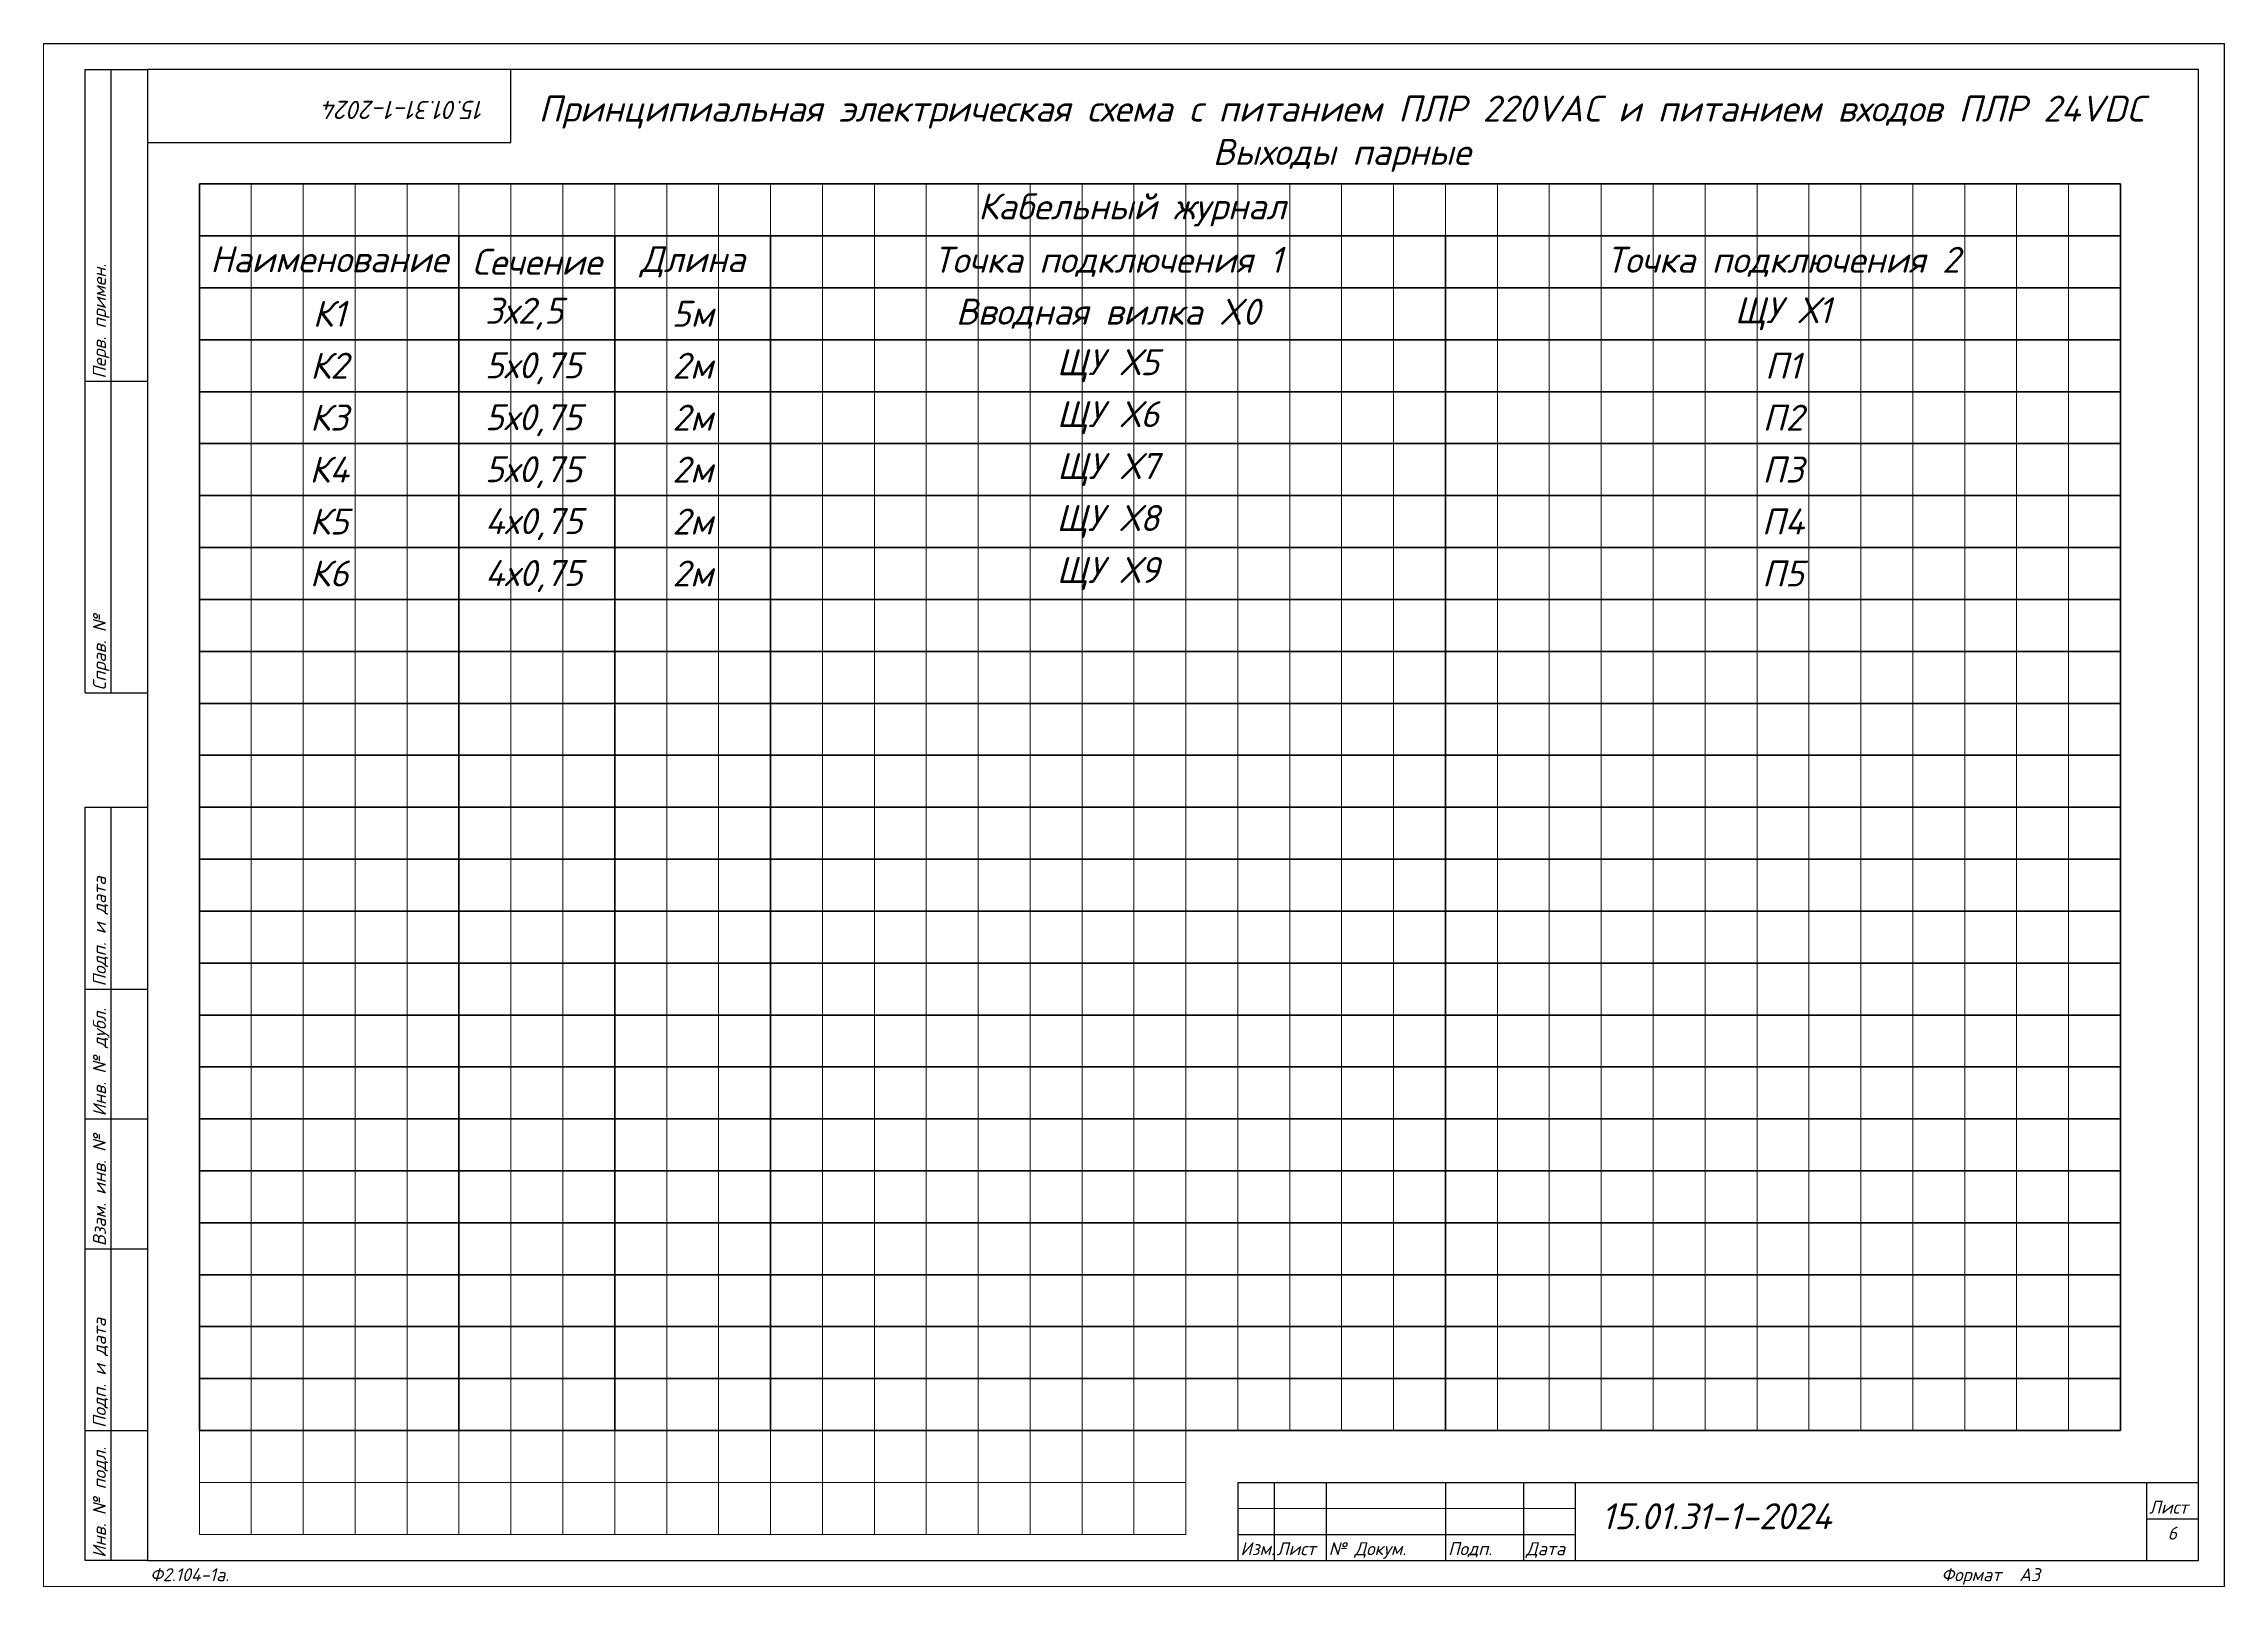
# Paper-space layout 'Эл6 (3)' of a CAD drawing. Header units: millimetres. Extents: x 0 to 420, y 0 to 297.
# The model-space entities are those that its viewports show. They can reach past a viewport. Long polylines and large blocks are cut down to what shows.
import ezdxf
from ezdxf.enums import TextEntityAlignment as Align

# ---------------------------------------------------------------- set-up
doc = ezdxf.new("R2010")
doc.units = ezdxf.units.MM
doc.layers.add('4', color=4, linetype='Continuous', lineweight=15)
doc.layers.add('Основная', color=7, linetype='Continuous', lineweight=30)
doc.layers.add('Привязки', color=2, linetype='Continuous', lineweight=0, plot=False, transparency=0.8)
doc.layers.add('рамка', color=253, linetype='Continuous', lineweight=5, transparency=0.8)
doc.styles.add('текст', font='isocpeui.ttf')

# ---------------------------------------------------------------- blocks, each defined once
blk = doc.blocks.new('*U110')
for p, q in [((8, 232), (8, 292)), ((8, 292), (20, 292)), ((13, 232), (13, 292)), ((90, 292), (90, 292)), ((90, 292), (90, 292)), ((90, 278), (90, 292)), ((90, 292), (90, 292)), ((90, 292), (90, 292)), ((90, 292), (90, 292)), ((20, 278), (90, 278)), ((8, 232), (20, 232)), ((8, 172), (8, 232)), ((13, 172), (13, 232)), ((8, 172), (20, 172)), ((8, 115), (8, 150)), ((8, 150), (20, 150)), ((13, 115), (13, 150)), ((8, 90), (8, 115)), ((8, 115), (20, 115)), ((13, 90), (13, 115)), ((8, 65), (8, 90)), ((8, 90), (20, 90)), ((13, 65), (13, 90)), ((8, 30), (8, 65)), ((8, 65), (20, 65)), ((13, 30), (13, 65)), ((8, 5), (8, 30)), ((8, 30), (20, 30)), ((13, 5), (13, 30)), ((230, 20), (415, 20)), ((230, 20), (230, 5)), ((237, 20), (237, 5)), ((247, 20), (247, 5)), ((270, 20), (270, 5)), ((285, 20), (285, 5)), ((295, 20), (295, 5)), ((405, 20), (405, 5)), ((415, 20), (415, 20)), ((415, 20), (415, 20)), ((405, 13), (415, 13)), ((230, 10), (295, 10)), ((20, 5), (8, 5)), ((230, 5), (295, 5)), ((415, 5), (415, 5)), ((415, 5), (415, 5)), ((415, 5), (415, 5)), ((415, 5), (415, 5)), ((415, 5), (415, 5)), ((415, 5), (415, 5)), ((415, 5), (415, 5))]:
    blk.add_line(p, q)
blk.add_lwpolyline([(20, 5), (415, 5), (415, 292), (20, 292)], close=True)
at = {"layer": '4'}
for p, q in [((230, 15), (295, 15)), ((415, 5), (415, 5)), ((415, 5), (415, 5)), ((415, 5), (415, 5)), ((415, 5), (415, 5)), ((415, 5), (415, 5)), ((415, 5), (415, 5)), ((415, 5), (415, 5)), ((415, 5), (415, 5)), ((415, 5), (415, 5))]:
    blk.add_line(p, q, dxfattribs=at)
at = {"layer": 'Привязки'}
blk.add_lwpolyline([(0, 0), (420, 0), (420, 297), (0, 297)], close=True, dxfattribs=at)
at = {"layer": 'рамка'}
blk.add_lwpolyline([(0, 297), (420, 297), (420, 0), (0, 0)], close=True, dxfattribs=at)
at = {"style": 'текст'}
for s, p in [('Перв. примен.', (12, 232.5)), ('Справ. №', (12, 172.5)), ('Подп. и дата', (12, 115.5)), ('Инв. № дубл.', (12, 90.5)), ('Взам. инв. №', (12, 65.5)), ('Подп. и дата', (12, 30.5)), ('Инв. № подл.', (12, 5.5))]:
    blk.add_text(s, height=2.5, rotation=90, dxfattribs=at).set_placement(p)
for s, height, p in [('Лист', 2.5, (405.5, 14)), ('Изм.', 2.5, (230.5, 6)), ('Лист', 2.5, (237.5, 6)), ('№ Докум.', 2.5, (247.5, 6)), ('Подп.', 2.5, (270.5, 6)), ('Дата', 2.5, (285.5, 6)), ('Ф2.104-1.', 0.005, (20, 4.99)), ('Разраб.', 0.0000135, (415, 5)), ('Пров.', 0.0000135, (415, 5)), ('Т.контр.', 0.0000135, (415, 5)), ('Н.контр.', 0.0000135, (415, 5)), ('Утв.', 0.0000135, (415, 5)), ('Лит.', 0.0000135, (415, 5)), ('Масса', 0.0000135, (415, 5)), ('Масштаб', 0.0000135, (415, 5)), ('Листов', 0.0000135, (415, 5)), ('Ф2.104-1а.', 2.5, (20.5, 1)), ('Формат', 2.5, (365.5, 1)), ('А3', 2.5, (380.5, 1)), ('А4', 0.025, (419.61, 0.01)), ('А2', 0.00833, (419.87, 0)), ('А1', 0.00625, (419.9, 0)), ('А0', 0.005, (419.92, 0))]:
    blk.add_text(s, height=height, dxfattribs=at).set_placement(p)
for tag, p, height in [('12', (90, 292), 0.00000373), ('13', (90, 292), 0.00000373), ('27', (90, 292), 0.00000522), ('29', (105, 249), 3.5), ('ИЗМ2', (230.5, 16), 2.5), ('ЛИСТИЗМ2', (237.5, 16), 2.5), ('№ДОКУМИЗМ2', (247.5, 16), 2.5), ('28', (415, 20), 0.0000438), ('ИЗМ1', (230.5, 11), 2.5), ('ЛИСТИЗМ1', (237.5, 11), 2.5), ('№ДОКУМИЗМ1', (247.5, 11), 2.5), ('ПОДПИЗМ1', (270.5, 11), 2.5), ('ДАТАИЗМ1', (285.5, 11), 2.5), ('ДАТАНКОНТР', (285.5, 11), 2.5), ('ОБОЗНАЧЕНИЕ', (300, 11), 5), ('ДАТАУТВ', (285.5, 6), 2.5), ('РАЗРАБ', (415, 5), 0.0000135), ('ЛИСТОВ', (415, 5), 0.0000135), ('ПРОВ', (415, 5), 0.0000135), ('ТКОНТР', (415, 5), 0.0000135), ('НКОНТР', (415, 5), 0.0000135), ('УТВ', (415, 5), 0.0000135), ('10', (415, 5), 0.0000135), ('11', (415, 5), 0.0000135), ('ПОДПИЗМ2', (415, 5), 0.0000135), ('ДАТАИЗМ2', (415, 5), 0.0000135), ('ИЗМ3', (415, 5), 0.0000135), ('ЛИСТИЗМ3', (415, 5), 0.0000135), ('№ДОКУМИЗМ3', (415, 5), 0.0000135), ('ПОДПИЗМ3', (415, 5), 0.0000135), ('ДАТАИЗМ3', (415, 5), 0.0000135), ('ИЗМ4', (415, 5), 0.0000135), ('ЛИСТИЗМ4', (415, 5), 0.0000135), ('№ДОКУМИЗМ4', (415, 5), 0.0000135), ('ПОДПИЗМ4', (415, 5), 0.0000135), ('ДАТАИЗМ4', (415, 5), 0.0000135), ('ДАТАРАЗРАБ', (415, 5), 0.0000135), ('ДАТАПРОВ', (415, 5), 0.0000135), ('ДАТАТКОНТР', (415, 5), 0.0000135)]:
    blk.add_attdef(tag, p, '', height=height, dxfattribs=at)
for tag, p, height, rotation in [('ОБОЗНАЧЕНИЕ-ВЕРХ', (85, 286), 3.5, 180), ('ПРИМЕНЯЕМОСТЬ', (19, 232.5), 2.5, 90), ('СПРАВ№', (19, 172.5), 2.5, 90), ('ДАТАУЧЁТАДУБЛ', (19, 115.5), 2.5, 90), ('ИНВ№ДУБЛ', (19, 90.5), 2.5, 90), ('ВЗАМИНВ№', (19, 65.5), 2.5, 90), ('ДАТАУЧЁТА', (19, 30.5), 2.5, 90), ('ИНВ№ПОДЛ', (19, 5.5), 2.5, 90)]:
    blk.add_attdef(tag, p, '', height=height, rotation=rotation, dxfattribs=at)
blk.add_attdef('30', text='', height=5, dxfattribs=at).set_placement((355, 34), align=Align.MIDDLE)
for tag, height, p in [('ЛИСТ', 2.5, (410, 9)), ('НАИМЕНОВАНИЕ1', 0.000027, (415, 5)), ('НАИМЕНОВАНИЕ2', 0.0000189, (415, 5)), ('НАИМЕНОВАНИЕ3', 0.0000189, (415, 5)), ('НАИМЕНОВАНИЕ4', 0.0000135, (415, 5)), ('МАССА', 0.0000189, (415, 5)), ('МАСШТАБ', 0.0000189, (415, 5)), ('МАТЕРИАЛ1', 0.0000135, (415, 5)), ('МАТЕРИАЛ2', 0.0000135, (415, 5)), ('МАТЕРИАЛ3', 0.0000135, (415, 5)), ('ПРЕДПРИЯТИЕ1', 0.0000189, (415, 5)), ('ПРЕДПРИЯТИЕ2', 0.0000189, (415, 5)), ('ПРЕДПРИЯТИЕ3', 0.0000189, (415, 5))]:
    blk.add_attdef(tag, text='', height=height, dxfattribs=at).set_placement(p, align=Align.CENTER)
for tag in ['ЛИТЕРА', 'ЛИТЕРА2', 'ЛИТЕРА3']:
    blk.add_attdef(tag, text='', height=0.0000135, dxfattribs=at).set_placement((415, 5), align=Align.RIGHT)
for tag in ['ИНДЕКС', 'ИНДЕКС2', 'ИНДЕКС3']:
    blk.add_attdef(tag, text='', height=0.0000135, dxfattribs=at).set_placement((415, 5), align=Align.TOP_LEFT)

msp = doc.modelspace()

# ---------------------------------------------------------------- linework, layer by layer
at = {"layer": 'Основная'}
for p, q in [((13070, 570), (13440, 570)), ((13070, 560), (13070, 570)), ((13440, 570), (13440, 560)), ((13440, 560), (13070, 560)), ((13070, 560), (13070, 330)), ((13120, 560), (13120, 330)), ((13150, 560), (13150, 330)), ((13180, 560), (13180, 330)), ((13310, 560), (13310, 550)), ((13440, 330), (13440, 560)), ((13070, 550), (13440, 550)), ((13310, 550), (13310, 330)), ((13070, 540), (13440, 540)), ((13070, 530), (13440, 530)), ((13070, 520), (13440, 520)), ((13070, 510), (13440, 510)), ((13070, 500), (13440, 500)), ((13070, 490), (13440, 490)), ((13070, 480), (13440, 480)), ((13070, 470), (13440, 470)), ((13070, 460), (13440, 460)), ((13070, 450), (13440, 450)), ((13070, 440), (13440, 440)), ((13070, 430), (13440, 430)), ((13070, 420), (13440, 420)), ((13070, 410), (13440, 410)), ((13070, 400), (13440, 400)), ((13070, 390), (13440, 390)), ((13070, 380), (13440, 380)), ((13070, 370), (13440, 370)), ((13070, 360), (13440, 360)), ((13070, 350), (13440, 350)), ((13070, 340), (13440, 340)), ((13070, 330), (13440, 330))]:
    msp.add_line(p, q, dxfattribs=at)
at = {"layer": 'Привязки'}
for p, q in [((13070, 570), (13440, 570)), ((13070, 310), (13070, 570)), ((13080, 570), (13080, 310)), ((13090, 570), (13090, 310)), ((13100, 570), (13100, 310)), ((13110, 570), (13110, 310)), ((13120, 570), (13120, 310)), ((13130, 570), (13130, 310)), ((13140, 570), (13140, 310)), ((13150, 570), (13150, 310)), ((13160, 570), (13160, 310)), ((13170, 570), (13170, 310)), ((13180, 570), (13180, 310)), ((13190, 570), (13190, 310)), ((13200, 570), (13200, 310)), ((13210, 570), (13210, 310)), ((13220, 570), (13220, 310)), ((13230, 570), (13230, 310)), ((13240, 570), (13240, 310)), ((13250, 570), (13250, 310)), ((13260, 570), (13260, 330)), ((13270, 570), (13270, 330)), ((13280, 570), (13280, 330)), ((13290, 570), (13290, 330)), ((13300, 570), (13300, 330)), ((13310, 570), (13310, 330)), ((13320, 570), (13320, 330)), ((13330, 570), (13330, 330)), ((13340, 570), (13340, 330)), ((13350, 570), (13350, 330)), ((13360, 570), (13360, 330)), ((13370, 570), (13370, 330)), ((13380, 570), (13380, 330)), ((13390, 570), (13390, 330)), ((13400, 570), (13400, 330)), ((13410, 570), (13410, 330)), ((13420, 570), (13420, 330)), ((13430, 570), (13430, 330)), ((13440, 570), (13440, 330)), ((13070, 560), (13440, 560)), ((13070, 550), (13440, 550)), ((13070, 540), (13440, 540)), ((13070, 530), (13440, 530)), ((13070, 520), (13440, 520)), ((13070, 510), (13440, 510)), ((13070, 500), (13440, 500)), ((13070, 490), (13440, 490)), ((13070, 480), (13440, 480)), ((13070, 470), (13440, 470)), ((13070, 460), (13440, 460)), ((13070, 450), (13440, 450)), ((13070, 440), (13440, 440)), ((13070, 430), (13440, 430)), ((13070, 420), (13440, 420)), ((13070, 410), (13440, 410)), ((13070, 400), (13440, 400)), ((13070, 390), (13440, 390)), ((13070, 380), (13440, 380)), ((13070, 370), (13440, 370)), ((13070, 360), (13440, 360)), ((13070, 350), (13440, 350)), ((13070, 340), (13440, 340)), ((13070, 330), (13260, 330)), ((13440, 330), (13260, 330)), ((13260, 330), (13260, 310)), ((13070, 320), (13260, 320)), ((13260, 310), (13070, 310))]:
    msp.add_line(p, q, dxfattribs=at)

# ---------------------------------------------------------------- block references
ref = msp.add_blockref('*U110', (12620, 300))
ref.add_attrib('ОБОЗНАЧЕНИЕ', '15.01.31-1-2024', (12920, 311), dxfattribs={"height": 5, "style": 'текст'})
ref.add_attrib('ОБОЗНАЧЕНИЕ-ВЕРХ', '15.01.31-1-2024', (12705, 586), dxfattribs={"height": 3.5, "rotation": 180, "style": 'текст'})
ref.add_attrib('НАИМЕНОВАНИЕ1', 'Система', dxfattribs={"height": 0.0000189, "style": 'текст'}).set_placement((13034.99954, 305.00017), align=Align.CENTER)
ref.add_attrib('НАИМЕНОВАНИЕ2', 'автоматического управления', dxfattribs={"height": 0.0000189, "style": 'текст'}).set_placement((13034.99954, 305.00014), align=Align.CENTER)
ref.add_attrib('НАИМЕНОВАНИЕ3', 'уровнем', dxfattribs={"height": 0.0000189, "style": 'текст'}).set_placement((13034.99954, 305.00011), align=Align.CENTER)
ref.add_attrib('РАЗРАБ', 'Соловьев И. П.', (13034.99909, 305.00014), dxfattribs={"height": 0.0000108, "style": 'текст'})
ref.add_attrib('ЛИСТОВ', '3', (13034.99992, 305.00009), dxfattribs={"height": 0.0000135, "style": 'текст'})
ref.add_attrib('ЛИСТ', '5', dxfattribs={"height": 2.5, "style": 'текст'}).set_placement((13030, 309), align=Align.CENTER)
ref.add_attrib('МАТЕРИАЛ2', 'Принципиальная электрическая схема', dxfattribs={"height": 0.0000135, "style": 'текст'}).set_placement((13034.99954, 305.00003), align=Align.CENTER)
ref.add_attrib('ПРЕДПРИЯТИЕ1', 'ФГБОУ ДПО "Институт', dxfattribs={"height": 0.0000108, "style": 'текст'}).set_placement((13034.99986, 305.00006), align=Align.CENTER)
ref.add_attrib('ПРЕДПРИЯТИЕ2', 'развития профессионального', dxfattribs={"height": 0.0000108, "style": 'текст'}).set_placement((13034.99986, 305.00003), align=Align.CENTER)
ref.add_attrib('ПРЕДПРИЯТИЕ3', 'образования"', dxfattribs={"height": 0.0000108, "style": 'текст'}).set_placement((13034.99986, 305.00001), align=Align.CENTER)
ref = msp.add_blockref('*U110', (13040, 300))
ref.add_attrib('ОБОЗНАЧЕНИЕ', '15.01.31-1-2024', (13340, 311), dxfattribs={"height": 5, "style": 'текст'})
ref.add_attrib('ОБОЗНАЧЕНИЕ-ВЕРХ', '15.01.31-1-2024', (13125, 586), dxfattribs={"height": 3.5, "rotation": 180, "style": 'текст'})
ref.add_attrib('НАИМЕНОВАНИЕ1', 'Система', dxfattribs={"height": 0.0000189, "style": 'текст'}).set_placement((13454.99954, 305.00017), align=Align.CENTER)
ref.add_attrib('НАИМЕНОВАНИЕ2', 'автоматического управления', dxfattribs={"height": 0.0000189, "style": 'текст'}).set_placement((13454.99954, 305.00014), align=Align.CENTER)
ref.add_attrib('НАИМЕНОВАНИЕ3', 'уровнем', dxfattribs={"height": 0.0000189, "style": 'текст'}).set_placement((13454.99954, 305.00011), align=Align.CENTER)
ref.add_attrib('РАЗРАБ', 'Соловьев И. П.', (13454.99909, 305.00014), dxfattribs={"height": 0.0000108, "style": 'текст'})
ref.add_attrib('ЛИСТОВ', '3', (13454.99992, 305.00009), dxfattribs={"height": 0.0000135, "style": 'текст'})
ref.add_attrib('ЛИСТ', '6', dxfattribs={"height": 2.5, "style": 'текст'}).set_placement((13450, 309), align=Align.CENTER)
ref.add_attrib('МАТЕРИАЛ2', 'Принципиальная электрическая схема', dxfattribs={"height": 0.0000135, "style": 'текст'}).set_placement((13454.99954, 305.00003), align=Align.CENTER)
ref.add_attrib('ПРЕДПРИЯТИЕ1', 'ФГБОУ ДПО "Институт', dxfattribs={"height": 0.0000108, "style": 'текст'}).set_placement((13454.99986, 305.00006), align=Align.CENTER)
ref.add_attrib('ПРЕДПРИЯТИЕ2', 'развития профессионального', dxfattribs={"height": 0.0000108, "style": 'текст'}).set_placement((13454.99986, 305.00003), align=Align.CENTER)
ref.add_attrib('ПРЕДПРИЯТИЕ3', 'образования"', dxfattribs={"height": 0.0000108, "style": 'текст'}).set_placement((13454.99986, 305.00001), align=Align.CENTER)
ref = msp.add_blockref('*U110', (12620, 3))
ref.add_attrib('ОБОЗНАЧЕНИЕ', '15.01.31-1-2024', (12920, 14), dxfattribs={"height": 5, "style": 'текст'})
ref.add_attrib('ОБОЗНАЧЕНИЕ-ВЕРХ', '15.01.31-1-2024', (12705, 289), dxfattribs={"height": 3.5, "rotation": 180, "style": 'текст'})
ref.add_attrib('НАИМЕНОВАНИЕ1', 'Система', dxfattribs={"height": 0.0000189, "style": 'текст'}).set_placement((13034.99954, 8.00017), align=Align.CENTER)
ref.add_attrib('НАИМЕНОВАНИЕ2', 'автоматического управления', dxfattribs={"height": 0.0000189, "style": 'текст'}).set_placement((13034.99954, 8.00014), align=Align.CENTER)
ref.add_attrib('НАИМЕНОВАНИЕ3', 'уровнем', dxfattribs={"height": 0.0000189, "style": 'текст'}).set_placement((13034.99954, 8.00011), align=Align.CENTER)
ref.add_attrib('РАЗРАБ', 'Соловьев И. П.', (13034.99909, 8.00014), dxfattribs={"height": 0.0000108, "style": 'текст'})
ref.add_attrib('ЛИСТОВ', '3', (13034.99992, 8.00009), dxfattribs={"height": 0.0000135, "style": 'текст'})
ref.add_attrib('ЛИСТ', '5', dxfattribs={"height": 2.5, "style": 'текст'}).set_placement((13030, 12), align=Align.CENTER)
ref.add_attrib('МАТЕРИАЛ2', 'Принципиальная электрическая схема', dxfattribs={"height": 0.0000135, "style": 'текст'}).set_placement((13034.99954, 8.00003), align=Align.CENTER)
ref.add_attrib('ПРЕДПРИЯТИЕ1', 'ФГБОУ ДПО "Институт', dxfattribs={"height": 0.0000108, "style": 'текст'}).set_placement((13034.99986, 8.00006), align=Align.CENTER)
ref.add_attrib('ПРЕДПРИЯТИЕ2', 'развития профессионального', dxfattribs={"height": 0.0000108, "style": 'текст'}).set_placement((13034.99986, 8.00003), align=Align.CENTER)
ref.add_attrib('ПРЕДПРИЯТИЕ3', 'образования"', dxfattribs={"height": 0.0000108, "style": 'текст'}).set_placement((13034.99986, 8.00001), align=Align.CENTER)
ref = msp.add_blockref('*U110', (13040, 3))
ref.add_attrib('ОБОЗНАЧЕНИЕ', '15.01.31-1-2024', (13340, 14), dxfattribs={"height": 5, "style": 'текст'})
ref.add_attrib('ОБОЗНАЧЕНИЕ-ВЕРХ', '15.01.31-1-2024', (13125, 289), dxfattribs={"height": 3.5, "rotation": 180, "style": 'текст'})
ref.add_attrib('НАИМЕНОВАНИЕ1', 'Система', dxfattribs={"height": 0.0000189, "style": 'текст'}).set_placement((13454.99954, 8.00017), align=Align.CENTER)
ref.add_attrib('НАИМЕНОВАНИЕ2', 'автоматического управления', dxfattribs={"height": 0.0000189, "style": 'текст'}).set_placement((13454.99954, 8.00014), align=Align.CENTER)
ref.add_attrib('НАИМЕНОВАНИЕ3', 'уровнем', dxfattribs={"height": 0.0000189, "style": 'текст'}).set_placement((13454.99954, 8.00011), align=Align.CENTER)
ref.add_attrib('РАЗРАБ', 'Соловьев И. П.', (13454.99909, 8.00014), dxfattribs={"height": 0.0000108, "style": 'текст'})
ref.add_attrib('ЛИСТОВ', '3', (13454.99992, 8.00009), dxfattribs={"height": 0.0000135, "style": 'текст'})
ref.add_attrib('ЛИСТ', '6', dxfattribs={"height": 2.5, "style": 'текст'}).set_placement((13450, 12), align=Align.CENTER)
ref.add_attrib('МАТЕРИАЛ2', 'Принципиальная электрическая схема', dxfattribs={"height": 0.0000135, "style": 'текст'}).set_placement((13454.99954, 8.00003), align=Align.CENTER)
ref.add_attrib('ПРЕДПРИЯТИЕ1', 'ФГБОУ ДПО "Институт', dxfattribs={"height": 0.0000108, "style": 'текст'}).set_placement((13454.99986, 8.00006), align=Align.CENTER)
ref.add_attrib('ПРЕДПРИЯТИЕ2', 'развития профессионального', dxfattribs={"height": 0.0000108, "style": 'текст'}).set_placement((13454.99986, 8.00003), align=Align.CENTER)
ref.add_attrib('ПРЕДПРИЯТИЕ3', 'образования"', dxfattribs={"height": 0.0000108, "style": 'текст'}).set_placement((13454.99986, 8.00001), align=Align.CENTER)

# ---------------------------------------------------------------- texts
at = {"layer": 'Основная', "char_height": 5, "style": 'текст'}
for s, width, gutter_width, heights, insert, attachment_point in [('Принципиальная электрическая схема с питанием ПЛР 220VAC и питанием входов ПЛР 24VDC\\PВыходы парные', 333.9398066, 200, [15.99579], (13290.0001, 586.99998), 2), ('Кабельный журнал', 61.6342055, 200, [9.9986], (13220, 565), 4), ('Наименование', 23, 200, [9.9986], (13095, 555.5), 5), ('Сечение', 23, 200, [9.9986], (13135, 555), 5), ('Длина', 23, 200, [9.9986], (13165, 555), 5), ('Точка подключения 1', 125.709665, 199.79134, [6.98908], (13245, 555), 5), ('Точка подключения 2', 125.709665, 199.79134, [6.98908], (13375, 555), 5), ('К1', 23, 200, [9.9986], (13095, 545), 5), ('3х2,5', 23, 200, [9.9986], (13125, 545), 4), ('5м', 23, 200, [9.9986], (13165, 545), 5), ('Вводная вилка X0', 125.709665, 199.79134, [6.98908], (13245, 545), 5), ('ЩУ Х1', 125.709665, 199.79134, [6.98908], (13375, 545), 5), ('ЩУ Х5', 125.709665, 199.79134, [6.98908], (13245, 535), 5), ('К2', 23, 200, [9.9986], (13095, 535), 5), ('5х0,75', 23, 200, [9.9986], (13125, 534.5), 4), ('2м', 23, 200, [9.9986], (13165, 535), 5), ('П1', 125.709665, 199.79134, [6.98908], (13375, 535), 5), ('К3', 23, 200, [9.9986], (13095, 525), 5), ('5х0,75', 29.4956206, 200, [13.36511], (13125, 524.5), 4), ('2м', 23, 200, [9.9986], (13165, 525), 5), ('ЩУ Х6', 125.709665, 199.79134, [6.98908], (13245, 525), 5), ('П2', 125.709665, 199.79134, [6.98908], (13375, 525), 5), ('К4', 23, 200, [9.9986], (13095, 515), 5), ('5х0,75', 29.5088066, 200, [13.8539], (13125, 514.5), 4), ('2м', 23, 200, [9.9986], (13165, 515), 5), ('ЩУ Х7', 125.709665, 199.79134, [6.98908], (13245, 515), 5), ('П3', 125.709665, 199.79134, [6.98908], (13375, 515), 5), ('К5', 23, 200, [9.9986], (13095, 505), 5), ('4х0,75', 23, 200, [9.9986], (13125, 504.5), 4), ('2м', 23, 200, [9.9986], (13165, 505), 5), ('ЩУ Х8', 125.709665, 199.79134, [6.98908], (13245, 505), 5), ('П4', 125.709665, 199.79134, [6.98908], (13375, 505), 5), ('К6', 23, 200, [9.9986], (13095, 495), 5), ('4х0,75', 23, 200, [9.9986], (13125, 494.5), 4), ('2м', 23, 200, [9.9986], (13165, 495), 5), ('ЩУ Х9', 125.709665, 199.79134, [6.98908], (13245, 495), 5), ('П5', 125.709665, 199.79134, [6.98908], (13375, 495), 5)]:
    msp.add_mtext_dynamic_manual_height_columns(s, width=width, gutter_width=gutter_width, heights=heights, dxfattribs=dict(at, insert=insert, attachment_point=attachment_point))

psp = doc.layouts.new('Эл6 (3)')

# ---------------------------------------------------------------- viewports
at = {"layer": 'Основная', "view_target_point": (10397.19296, 3616.94449)}
psp.add_viewport(center=(210, 148.5), size=(420, 297), view_center_point=(2852.81433, -3168.43935), view_height=297.0102911, dxfattribs=at)

doc.saveas('drawing.dxf')
